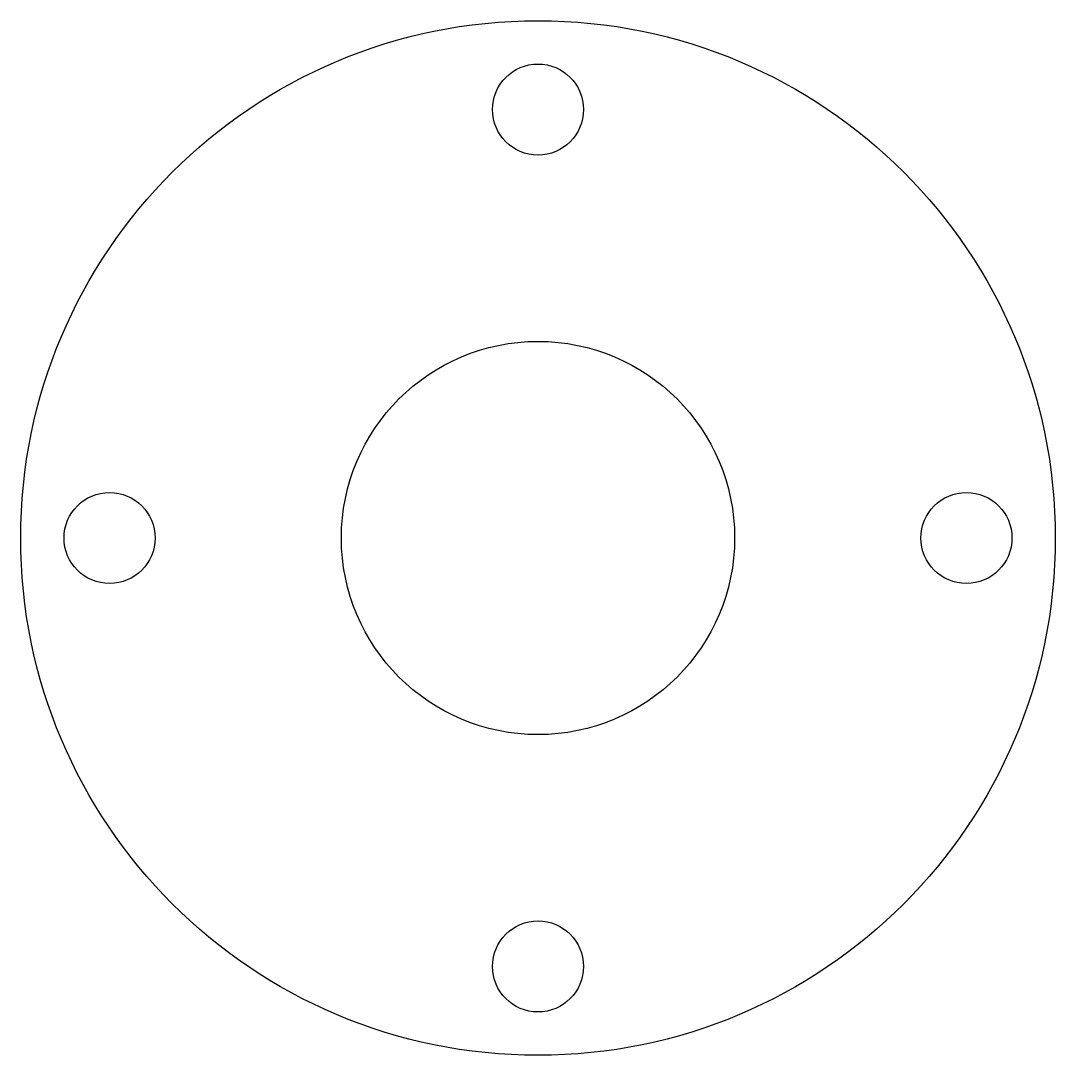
# Model space of a CAD drawing. Header units: millimetres. Extents: x -37.5 to 37.5, y -37.5 to 37.5.
import ezdxf

# ---------------------------------------------------------------- set-up
doc = ezdxf.new("R2010")
doc.units = ezdxf.units.MM

msp = doc.modelspace()

# ---------------------------------------------------------------- linework, layer by layer
at = {"color": 7, "linetype": 'Continuous', "lineweight": 25}
for centre, radius in [((0, 0), 37.5), ((0, 31.05935), 3.3), ((0, 0), 14.25575), ((-31.05935, 0), 3.3), ((31.05935, 0), 3.3), ((0, -31.05935), 3.3)]:
    msp.add_circle(centre, radius, dxfattribs=at)

doc.saveas('drawing.dxf')
